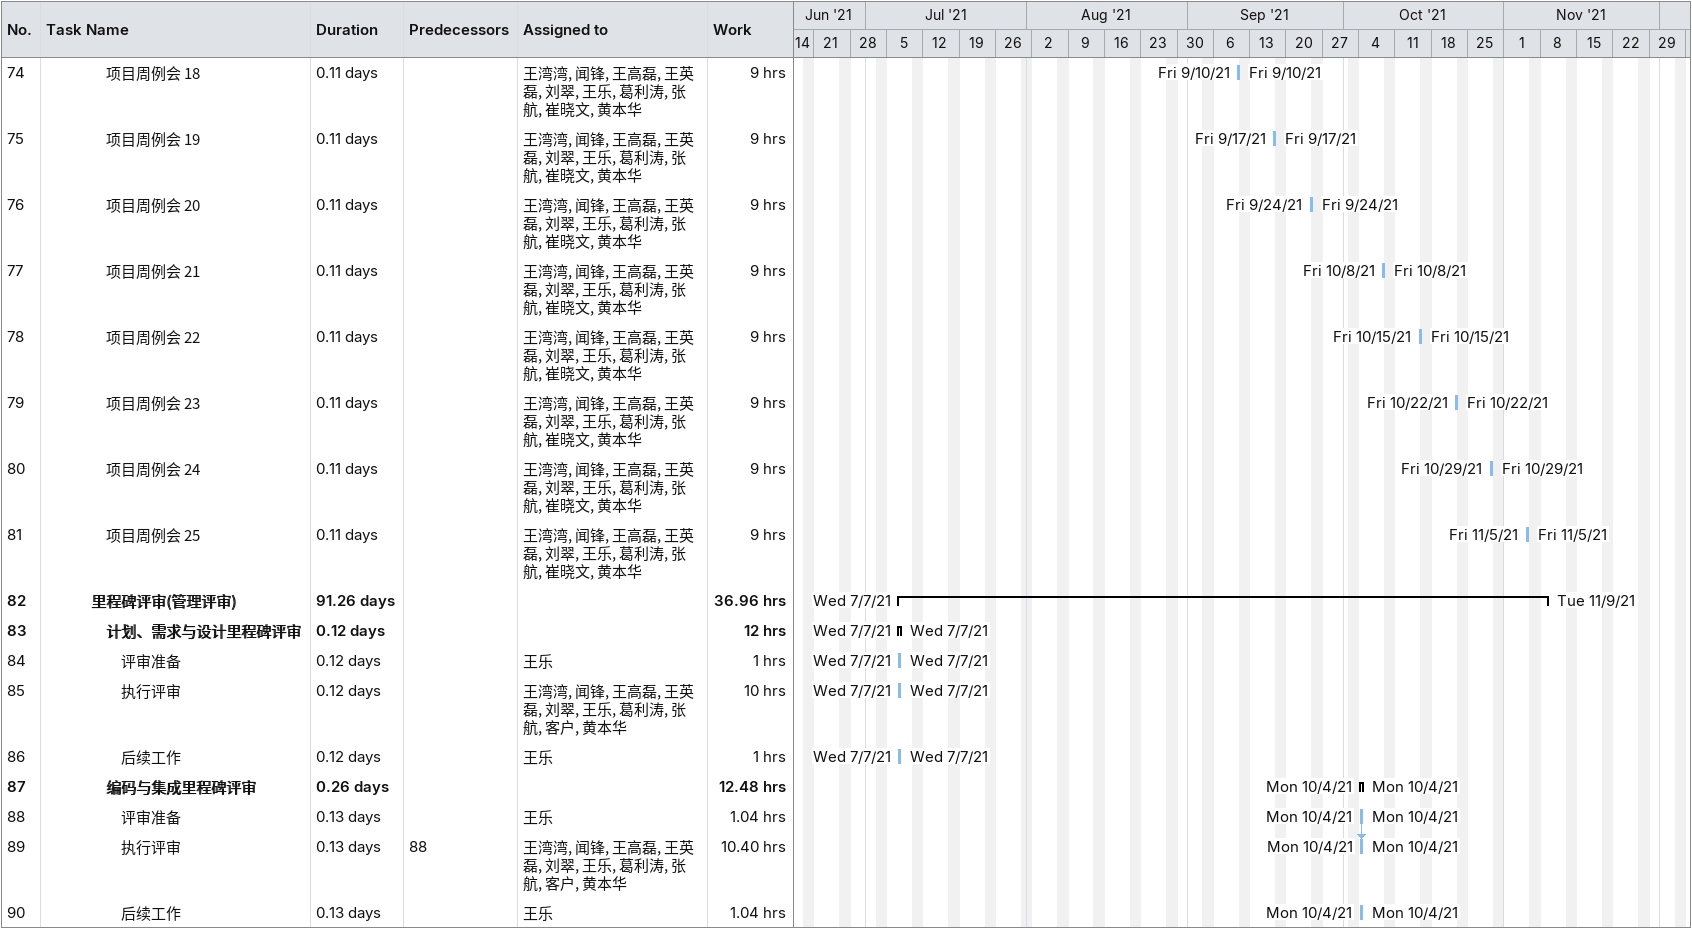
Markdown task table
| ID | Level | Task | Duration | Start | Finish | Predecessors | Resources | Work (h) |
|---|---|---|---|---|---|---|---|---|
| 74 | 5 | 项目周例会 18 | 0.11d | 2021-09-10 | 2021-09-10 |  | 王湾湾, 闻锋, 王高磊, 王英磊, 刘翠, 王乐, 葛利涛, 张航, 崔晓文, 黄本华 | 9 |
| 75 | 5 | 项目周例会 19 | 0.11d | 2021-09-17 | 2021-09-17 |  | 王湾湾, 闻锋, 王高磊, 王英磊, 刘翠, 王乐, 葛利涛, 张航, 崔晓文, 黄本华 | 9 |
| 76 | 5 | 项目周例会 20 | 0.11d | 2021-09-24 | 2021-09-24 |  | 王湾湾, 闻锋, 王高磊, 王英磊, 刘翠, 王乐, 葛利涛, 张航, 崔晓文, 黄本华 | 9 |
| 77 | 5 | 项目周例会 21 | 0.11d | 2021-10-08 | 2021-10-08 |  | 王湾湾, 闻锋, 王高磊, 王英磊, 刘翠, 王乐, 葛利涛, 张航, 崔晓文, 黄本华 | 9 |
| 78 | 5 | 项目周例会 22 | 0.11d | 2021-10-15 | 2021-10-15 |  | 王湾湾, 闻锋, 王高磊, 王英磊, 刘翠, 王乐, 葛利涛, 张航, 崔晓文, 黄本华 | 9 |
| 79 | 5 | 项目周例会 23 | 0.11d | 2021-10-22 | 2021-10-22 |  | 王湾湾, 闻锋, 王高磊, 王英磊, 刘翠, 王乐, 葛利涛, 张航, 崔晓文, 黄本华 | 9 |
| 80 | 5 | 项目周例会 24 | 0.11d | 2021-10-29 | 2021-10-29 |  | 王湾湾, 闻锋, 王高磊, 王英磊, 刘翠, 王乐, 葛利涛, 张航, 崔晓文, 黄本华 | 9 |
| 81 | 5 | 项目周例会 25 | 0.11d | 2021-11-05 | 2021-11-05 |  | 王湾湾, 闻锋, 王高磊, 王英磊, 刘翠, 王乐, 葛利涛, 张航, 崔晓文, 黄本华 | 9 |
| 82 | 4 | **里程碑评审(管理评审)** | 91.26d | 2021-07-07 | 2021-11-09 |  |  | 36.96 |
| 83 | 5 | **计划、需求与设计里程碑评审** | 0.12d | 2021-07-07 | 2021-07-07 |  |  | 12 |
| 84 | 6 | 评审准备 | 0.12d | 2021-07-07 | 2021-07-07 |  | 王乐 | 1 |
| 85 | 6 | 执行评审 | 0.12d | 2021-07-07 | 2021-07-07 |  | 王湾湾, 闻锋, 王高磊, 王英磊, 刘翠, 王乐, 葛利涛, 张航, 客户, 黄本华 | 10 |
| 86 | 6 | 后续工作 | 0.12d | 2021-07-07 | 2021-07-07 |  | 王乐 | 1 |
| 87 | 5 | **编码与集成里程碑评审** | 0.26d | 2021-10-04 | 2021-10-04 |  |  | 12.48 |
| 88 | 6 | 评审准备 | 0.13d | 2021-10-04 | 2021-10-04 |  | 王乐 | 1.04 |
| 89 | 6 | 执行评审 | 0.13d | 2021-10-04 | 2021-10-04 | 88 | 王湾湾, 闻锋, 王高磊, 王英磊, 刘翠, 王乐, 葛利涛, 张航, 客户, 黄本华 | 10.40 |
| 90 | 6 | 后续工作 | 0.13d | 2021-10-04 | 2021-10-04 |  | 王乐 | 1.04 |
